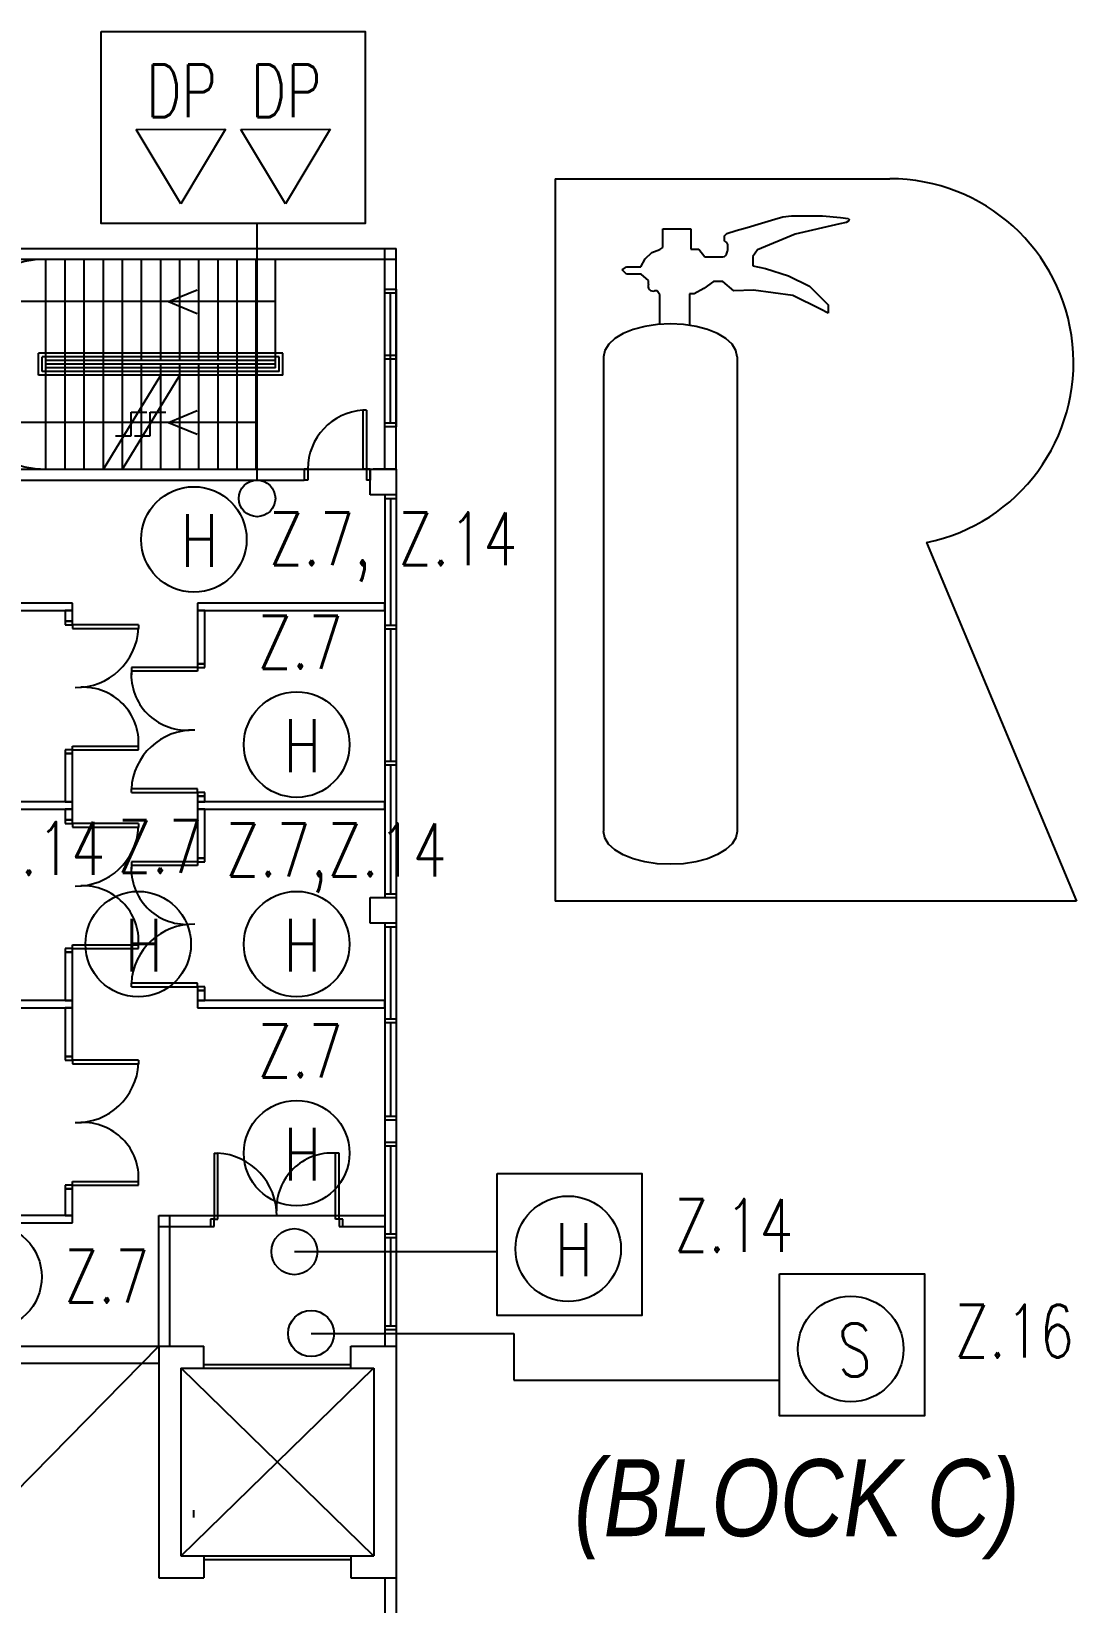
# Model space of a CAD drawing. Extents: x 134044 to 2458691, y -1196082 to 3409924.
# Drawn here: x 134229.9 to 134274.5, y 154011.6 to 154078.5 of the extents above; entities that cross this region are included whole.
import ezdxf

# ---------------------------------------------------------------- set-up
doc = ezdxf.new("R2010")
doc.units = 0
doc.layers.get('0').update_dxf_attribs({"linetype": 'CONTINUOUS'})
for name, color, linetype in [('000_-_ARCHITECT', 251, 'CONTINUOUS'), ('1', 251, 'CONTINUOUS'), ('5', 4, 'CONTINUOUS'), ('BUILD', 8, 'CONTINUOUS'), ('CON1', 251, 'CONTINUOUS'), ('DOOR', 251, 'CONTINUOUS'), ('F-_DDIM', 251, 'CONTINUOUS'), ('F-OP', 5, 'CONTINUOUS'), ('F-WIN', 5, 'CONTINUOUS'), ('F_COL', 3, 'CONTINUOUS'), ('MIMIC_SIZE', 7, 'CONTINUOUS'), ('WALL_GYPSUM', 251, 'CONTINUOUS')]:
    doc.layers.add(name, color=color, linetype=linetype)
doc.styles.add('ARIAL_NARROW_ITALIC', font='ARIALNI.TTF')
doc.styles.add('PLOT02__REVB$0$NARROW', font='SIMPLEX', dxfattribs={"width": 0.75})

msp = doc.modelspace()

# ---------------------------------------------------------------- linework, layer by layer
at = {"color": 1}
for p, q in [((134234.409, 154074.364), (134238.227, 154074.375)), ((134236.314, 154071.188), (134234.409, 154074.364)), ((134238.227, 154074.375), (134236.314, 154071.188)), ((134238.876, 154074.364), (134242.694, 154074.375)), ((134240.781, 154071.188), (134238.876, 154074.364)), ((134242.694, 154074.375), (134240.781, 154071.188)), ((134252.277, 154072.263), (134266.556, 154072.263)), ((134252.277, 154072.263), (134252.277, 154041.457)), ((134268.124, 154056.754), (134274.521, 154041.457)), ((134274.521, 154041.457), (134252.277, 154041.457))]:
    msp.add_line(p, q, dxfattribs=at)
for p, q in [((134261.08, 154070.368), (134261.657, 154070.537)), ((134261.657, 154070.537), (134261.997, 154070.637)), ((134261.997, 154070.637), (134262.357, 154070.682)), ((134262.357, 154070.682), (134262.679, 154070.682)), ((134262.679, 154070.682), (134263.311, 154070.682)), ((134263.311, 154070.682), (134263.686, 154070.682)), ((134263.686, 154070.682), (134264.451, 154070.607)), ((134264.451, 154070.607), (134264.786, 154070.575)), ((134264.786, 154070.575), (134264.829, 154070.526)), ((134264.829, 154070.526), (134264.807, 154070.466)), ((134256.88, 154070.125), (134258.074, 154070.125)), ((134256.88, 154069.33), (134256.88, 154070.125)), ((134258.074, 154070.125), (134258.074, 154069.254)), ((134259.501, 154069.826), (134259.609, 154069.935)), ((134259.609, 154069.935), (134260.007, 154070.052)), ((134260.007, 154070.052), (134260.47, 154070.188)), ((134260.47, 154070.188), (134261.08, 154070.368)), ((134262.513, 154069.897), (134260.913, 154069.23)), ((134264.431, 154070.335), (134262.513, 154069.897)), ((134264.695, 154070.396), (134264.431, 154070.335)), ((134264.807, 154070.466), (134264.695, 154070.396)), ((134256.41, 154069.124), (134256.754, 154069.25)), ((134256.754, 154069.25), (134256.88, 154069.33)), ((134258.074, 154069.254), (134258.406, 154069.254)), ((134258.406, 154069.254), (134258.67, 154068.933)), ((134259.501, 154069.698), (134259.501, 154069.826)), ((134259.501, 154069.628), (134259.501, 154069.698)), ((134259.524, 154069.599), (134259.501, 154069.628)), ((134259.602, 154069.542), (134259.524, 154069.599)), ((134259.647, 154069.466), (134259.602, 154069.542)), ((134259.634, 154069.17), (134259.647, 154069.231)), ((134259.647, 154069.307), (134259.647, 154069.466)), ((134259.647, 154069.231), (134259.647, 154069.307)), ((134260.913, 154069.23), (134260.708, 154068.949)), ((134255.137, 154068.379), (134255.32, 154068.505)), ((134255.32, 154068.505), (134255.94, 154068.505)), ((134255.94, 154068.505), (134256.123, 154068.849)), ((134256.123, 154068.849), (134256.41, 154069.124)), ((134258.67, 154068.933), (134259.439, 154068.933)), ((134259.439, 154068.933), (134259.51, 154068.955)), ((134259.51, 154068.955), (134259.554, 154068.991)), ((134259.554, 154068.991), (134259.593, 154069.047)), ((134259.593, 154069.047), (134259.608, 154069.096)), ((134259.608, 154069.096), (134259.634, 154069.17)), ((134260.708, 154068.949), (134260.708, 154068.545)), ((134260.708, 154068.545), (134261.259, 154068.436)), ((134255.32, 154068.195), (134255.137, 154068.379)), ((134255.951, 154068.195), (134255.32, 154068.195)), ((134256.261, 154067.932), (134255.951, 154068.195)), ((134256.261, 154067.771), (134256.261, 154067.932)), ((134259.034, 154067.887), (134258.62, 154067.582)), ((134259.438, 154067.887), (134259.034, 154067.887)), ((134259.909, 154067.489), (134259.438, 154067.887)), ((134261.259, 154068.436), (134262.23, 154068.127)), ((134262.23, 154068.127), (134263.135, 154067.68)), ((134256.261, 154067.771), (134256.262, 154067.765)), ((134256.639, 154067.485), (134256.523, 154067.485)), ((134256.75, 154067.318), (134256.639, 154067.485)), ((134256.75, 154066.056), (134256.75, 154067.318)), ((134258.009, 154067.353), (134258.009, 154066.045)), ((134258.216, 154067.353), (134258.009, 154067.353)), ((134258.62, 154067.582), (134258.216, 154067.353)), ((134260.747, 154067.517), (134259.909, 154067.489)), ((134262.418, 154067.292), (134260.747, 154067.517)), ((134263.604, 154066.699), (134262.418, 154067.292)), ((134263.135, 154067.68), (134263.931, 154066.885)), ((134263.931, 154066.536), (134263.604, 154066.699)), ((134263.931, 154066.885), (134263.931, 154066.536)), ((134254.349, 154064.672), (134254.349, 154044.443)), ((134260.043, 154064.677), (134260.043, 154044.447))]:
    msp.add_line(p, q)
msp.add_lwpolyline([(134232.915, 154078.546), (134244.183, 154078.546), (134244.183, 154070.354), (134232.915, 154070.354)], close=True, dxfattribs=at)
for points in [[(134260.043, 154064.669), (134259.99, 154064.943), (134259.829, 154065.206), (134259.567, 154065.449), (134259.213, 154065.662), (134258.782, 154065.837), (134258.29, 154065.967), (134257.755, 154066.047), (134257.199, 154066.075), (134256.643, 154066.048), (134256.108, 154065.969), (134255.615, 154065.839), (134255.183, 154065.665), (134254.829, 154065.452), (134254.565, 154065.209), (134254.403, 154064.946), (134254.349, 154064.672)], [(134260.04, 154044.437), (134259.987, 154044.163), (134259.826, 154043.899), (134259.564, 154043.657), (134259.21, 154043.443), (134258.779, 154043.269), (134258.287, 154043.138), (134257.752, 154043.058), (134257.196, 154043.031), (134256.64, 154043.057), (134256.106, 154043.137), (134255.613, 154043.267), (134255.18, 154043.441), (134254.826, 154043.654), (134254.562, 154043.896), (134254.4, 154044.16), (134254.346, 154044.433)]]:
    msp.add_lwpolyline(points)
at = {"color": 1, "linetype": 'BYBLOCK'}
for centre, radius in [((134236.875, 154056.883), 2.25), ((134239.572, 154058.632), 0.778), ((134241.259, 154048.135), 2.25), ((134234.501, 154039.627), 2.25), ((134241.259, 154039.627), 2.25), ((134241.259, 154030.714), 2.25), ((134252.84, 154026.637), 2.25), ((134228.135, 154025.438), 2.25), ((134241.16, 154026.514), 0.982), ((134264.887, 154022.363), 2.25), ((134241.874, 154023.022), 0.982)]:
    msp.add_circle(centre, radius, dxfattribs=at)
at = {"color": 1}
msp.add_arc((134266.556, 154064.429), 7.834, 281.54014, 90, dxfattribs=at)
msp.add_arc((134256.457, 154067.685), 0.211, 157.53397, 288.1926)
at = {"layer": '000_-_ARCHITECT', "color": 0, "linetype": 'BYBLOCK'}
for p, q in [((134235.798, 154067.023), (134237.016, 154067.529)), ((134240.32, 154067.023), (134228.163, 154067.023)), ((134235.798, 154067.023), (134237.016, 154066.517)), ((134230.567, 154064.512), (134230.567, 154064.669)), ((134240.352, 154064.512), (134230.567, 154064.512)), ((134230.567, 154064.041), (134230.567, 154064.198)), ((134240.352, 154064.198), (134230.567, 154064.198)), ((134239.536, 154061.872), (134228.163, 154061.872)), ((134235.798, 154061.872), (134237.016, 154062.378)), ((134235.798, 154061.872), (134237.016, 154061.366)), ((134244.084, 154062.395), (134244.084, 154059.886)), ((134244.241, 154062.395), (134244.084, 154062.395)), ((134244.241, 154062.395), (134244.241, 154059.415)), ((134241.575, 154059.886), (134241.575, 154059.415)), ((134241.732, 154059.886), (134241.575, 154059.886)), ((134241.732, 154059.886), (134241.732, 154059.415)), ((134244.398, 154059.886), (134244.084, 154059.886)), ((134244.398, 154059.886), (134244.398, 154059.415)), ((134241.732, 154059.415), (134241.575, 154059.415)), ((134244.398, 154059.415), (134244.241, 154059.415))]:
    msp.add_line(p, q, dxfattribs=at)
msp.add_arc((134244.241, 154059.886), 2.509, 93.58332, 180, dxfattribs=at)
at = {"layer": '1', "color": 0, "linetype": 'BYBLOCK'}
for p, q in [((134235.381, 154022.485), (134180.103, 153966.267)), ((134236.334, 154021.544), (134244.542, 154013.547)), ((134236.334, 154013.547), (134244.542, 154021.544))]:
    msp.add_line(p, q, dxfattribs=at)
at = {"layer": '5', "color": 0, "linetype": 'BYBLOCK'}
for p, q in [((134240.665, 154064.826), (134230.253, 154064.826)), ((134230.253, 154063.885), (134230.253, 154064.826)), ((134240.509, 154064.669), (134230.41, 154064.669)), ((134230.41, 154064.041), (134230.41, 154064.669)), ((134240.509, 154064.041), (134240.509, 154064.669)), ((134240.665, 154063.885), (134240.665, 154064.826)), ((134240.665, 154063.885), (134230.253, 154063.885)), ((134240.509, 154064.041), (134230.41, 154064.041))]:
    msp.add_line(p, q, dxfattribs=at)
at = {"layer": 'CON1', "color": 0, "linetype": 'BYBLOCK'}
for p, q in [((134225.627, 154069.295), (134245.495, 154069.295)), ((134245.025, 154059.886), (134245.025, 154069.295)), ((134245.495, 154059.886), (134245.495, 154069.295)), ((134245.495, 154068.824), (134225.627, 154068.824)), ((134178.692, 154059.886), (134245.495, 154059.886)), ((134179.633, 154059.415), (134241.575, 154059.415)), ((134244.364, 154059.415), (134244.398, 154059.415)), ((134245.025, 154032.129), (134245.025, 154031.189)), ((134245.495, 154032.129), (134245.495, 154031.189)), ((134235.381, 154028.052), (134245.025, 154028.052)), ((134235.381, 154022.485), (134235.381, 154028.052)), ((134235.851, 154022.485), (134235.851, 154028.052)), ((134235.381, 154027.582), (134237.737, 154027.582)), ((134243.069, 154027.582), (134245.025, 154027.582)), ((134245.025, 154023.191), (134245.025, 154022.485)), ((134245.495, 154023.191), (134245.495, 153965.796)), ((134183.239, 154022.485), (134237.302, 154022.485)), ((134235.381, 154022.485), (134235.381, 154012.606)), ((134237.302, 154021.55), (134237.302, 154022.491)), ((134243.574, 154021.55), (134243.574, 154022.491)), ((134243.574, 154022.485), (134245.495, 154022.485)), ((134200.254, 154021.764), (134235.381, 154021.764)), ((134237.302, 154021.707), (134243.574, 154021.707)), ((134236.322, 154021.544), (134244.554, 154021.544)), ((134236.322, 154021.544), (134236.322, 154013.547)), ((134244.554, 154021.544), (134244.554, 154013.547)), ((134236.322, 154013.547), (134244.554, 154013.547)), ((134237.302, 154013.547), (134237.302, 154012.606)), ((134237.302, 154013.39), (134243.574, 154013.39)), ((134243.574, 154013.547), (134243.574, 154012.606)), ((134235.381, 154012.606), (134237.302, 154012.606)), ((134243.574, 154012.606), (134245.495, 154012.606)), ((134245.025, 154012.606), (134245.025, 153966.267))]:
    msp.add_line(p, q, dxfattribs=at)
at = {"layer": 'DOOR', "color": 0, "linetype": 'BYBLOCK'}
for p, q in [((134231.382, 154053.4), (134231.382, 154053.243)), ((134231.696, 154053.4), (134231.382, 154053.4)), ((134231.382, 154053.243), (134231.696, 154053.243)), ((134231.696, 154053.243), (134231.696, 154053.4)), ((134231.696, 154053.243), (134231.696, 154053.086)), ((134234.515, 154053.243), (134231.696, 154053.243)), ((134234.515, 154053.243), (134234.515, 154053.086)), ((134231.696, 154053.086), (134234.515, 154053.086)), ((134237.027, 154051.419), (134234.208, 154051.419)), ((134234.208, 154051.419), (134234.208, 154051.105)), ((134237.027, 154051.262), (134234.208, 154051.262)), ((134237.341, 154051.575), (134237.027, 154051.575)), ((134237.027, 154051.575), (134237.027, 154051.419)), ((134237.027, 154051.419), (134237.341, 154051.419)), ((134237.027, 154051.419), (134237.027, 154051.262)), ((134237.341, 154051.419), (134237.341, 154051.575)), ((134231.382, 154047.911), (134231.382, 154047.755)), ((134231.696, 154047.911), (134231.382, 154047.911)), ((134231.382, 154047.755), (134231.696, 154047.755)), ((134231.696, 154047.911), (134231.696, 154048.068)), ((134231.696, 154048.068), (134234.515, 154048.068)), ((134231.696, 154047.755), (134231.696, 154047.911)), ((134231.696, 154047.911), (134234.515, 154047.911)), ((134234.515, 154047.911), (134234.515, 154048.225)), ((134237.027, 154046.244), (134234.208, 154046.244)), ((134234.208, 154046.087), (134234.208, 154046.244)), ((134234.208, 154046.087), (134237.027, 154046.087)), ((134237.027, 154046.087), (134237.027, 154046.244)), ((134237.341, 154046.087), (134237.027, 154046.087)), ((134237.027, 154046.087), (134237.027, 154045.93)), ((134237.027, 154045.93), (134237.341, 154045.93)), ((134237.341, 154045.93), (134237.341, 154046.087)), ((134231.382, 154044.932), (134231.382, 154044.775)), ((134231.696, 154044.932), (134231.382, 154044.932)), ((134231.382, 154044.775), (134231.696, 154044.775)), ((134231.696, 154044.775), (134231.696, 154044.932)), ((134231.696, 154044.775), (134231.696, 154044.618)), ((134234.515, 154044.775), (134231.696, 154044.775)), ((134231.696, 154044.618), (134234.515, 154044.618)), ((134234.515, 154044.775), (134234.515, 154044.618)), ((134237.027, 154043.14), (134234.208, 154043.14)), ((134234.208, 154043.14), (134234.208, 154042.827)), ((134237.341, 154043.297), (134237.027, 154043.297)), ((134237.027, 154043.297), (134237.027, 154043.14)), ((134237.027, 154043.14), (134237.341, 154043.14)), ((134237.027, 154043.14), (134237.027, 154042.983)), ((134237.341, 154043.14), (134237.341, 154043.297)), ((134237.027, 154042.983), (134234.208, 154042.983)), ((134234.515, 154039.443), (134234.515, 154039.757)), ((134231.382, 154039.443), (134231.382, 154039.287)), ((134231.696, 154039.443), (134231.382, 154039.443)), ((134231.382, 154039.287), (134231.696, 154039.287)), ((134231.696, 154039.443), (134231.696, 154039.6)), ((134231.696, 154039.6), (134234.515, 154039.6)), ((134231.696, 154039.287), (134231.696, 154039.443)), ((134231.696, 154039.443), (134234.515, 154039.443)), ((134237.027, 154037.965), (134234.208, 154037.965)), ((134234.208, 154037.808), (134234.208, 154037.965)), ((134234.208, 154037.808), (134237.027, 154037.808)), ((134237.027, 154037.808), (134237.027, 154037.965)), ((134237.341, 154037.808), (134237.027, 154037.808)), ((134237.027, 154037.808), (134237.027, 154037.652)), ((134237.341, 154037.652), (134237.341, 154037.808)), ((134237.027, 154037.652), (134237.341, 154037.652)), ((134231.382, 154034.842), (134231.382, 154034.685)), ((134231.696, 154034.842), (134231.382, 154034.842)), ((134231.382, 154034.685), (134231.696, 154034.685)), ((134231.696, 154034.685), (134231.696, 154034.842)), ((134231.696, 154034.685), (134231.696, 154034.528)), ((134234.515, 154034.685), (134231.696, 154034.685)), ((134231.696, 154034.528), (134234.515, 154034.528)), ((134234.515, 154034.685), (134234.515, 154034.528)), ((134237.737, 154030.715), (134237.737, 154027.895)), ((134237.737, 154030.715), (134237.894, 154030.715)), ((134237.894, 154027.895), (134237.894, 154030.715)), ((134243.069, 154030.715), (134242.755, 154030.715)), ((134242.912, 154027.895), (134242.912, 154030.715)), ((134243.069, 154027.895), (134243.069, 154030.715)), ((134234.515, 154029.353), (134234.515, 154029.667)), ((134231.382, 154029.353), (134231.382, 154029.197)), ((134231.696, 154029.353), (134231.382, 154029.353)), ((134231.382, 154029.197), (134231.696, 154029.197)), ((134231.696, 154029.353), (134231.696, 154029.51)), ((134231.696, 154029.51), (134234.515, 154029.51)), ((134231.696, 154029.197), (134231.696, 154029.353)), ((134231.696, 154029.353), (134234.515, 154029.353)), ((134237.737, 154027.895), (134237.581, 154027.895)), ((134237.581, 154027.895), (134237.581, 154027.582)), ((134237.737, 154027.895), (134237.894, 154027.895)), ((134237.737, 154027.582), (134237.737, 154027.895)), ((134243.069, 154027.895), (134242.912, 154027.895)), ((134243.226, 154027.895), (134243.069, 154027.895)), ((134243.069, 154027.895), (134243.069, 154027.582)), ((134243.226, 154027.582), (134243.226, 154027.895)), ((134237.581, 154027.582), (134237.737, 154027.582)), ((134243.069, 154027.582), (134243.226, 154027.582)), ((134236.854, 154015.497), (134236.854, 154015.184))]:
    msp.add_line(p, q, dxfattribs=at)
for centre, radius, start, end in [((134231.856, 154053.235), 2.663, 269.09168, 356.98068), ((134236.571, 154051.116), 2.367, 176.46199, 272.41208), ((134232.152, 154048.214), 2.367, 356.46199, 92.41208), ((134236.867, 154046.095), 2.663, 89.09168, 176.98068), ((134231.856, 154044.767), 2.663, 269.09168, 356.98068), ((134236.571, 154042.837), 2.367, 176.46199, 272.41208), ((134232.152, 154039.746), 2.367, 356.46199, 92.41208), ((134236.867, 154037.816), 2.663, 89.09168, 176.98068), ((134231.856, 154034.677), 2.663, 269.09168, 356.98068), ((134232.152, 154029.656), 2.367, 356.46199, 92.41208), ((134237.745, 154028.056), 2.663, 359.09168, 86.98068), ((134242.766, 154028.352), 2.367, 86.46199, 182.41208)]:
    msp.add_arc(centre, radius, start, end, dxfattribs=at)
at = {"layer": 'F-_DDIM', "color": 0, "linetype": 'BYBLOCK'}
for p, q in [((134233.013, 154059.886), (134235.459, 154063.885)), ((134233.828, 154059.886), (134236.275, 154063.885)), ((134234.199, 154061.304), (134234.199, 154062.317)), ((134234.199, 154062.317), (134234.865, 154062.317)), ((134235.014, 154061.304), (134235.014, 154062.317)), ((134235.014, 154062.317), (134235.68, 154062.317)), ((134235.014, 154061.825), (134235.051, 154061.885)), ((134233.533, 154061.304), (134234.199, 154061.304)), ((134234.348, 154061.304), (134235.014, 154061.304))]:
    msp.add_line(p, q, dxfattribs=at)
at = {"layer": 'F-OP', "color": 0, "linetype": 'BYBLOCK'}
for p, q in [((134230.567, 154059.886), (134230.567, 154068.824)), ((134231.382, 154059.886), (134231.382, 154068.824)), ((134232.197, 154059.886), (134232.197, 154068.824)), ((134233.013, 154059.886), (134233.013, 154068.824)), ((134233.828, 154059.886), (134233.828, 154068.824)), ((134234.644, 154064.512), (134234.644, 154068.824)), ((134235.459, 154064.512), (134235.459, 154068.824)), ((134236.275, 154064.512), (134236.275, 154068.824)), ((134237.09, 154064.512), (134237.09, 154068.824)), ((134237.905, 154064.512), (134237.905, 154068.824)), ((134238.721, 154059.886), (134238.721, 154068.824)), ((134239.536, 154059.886), (134239.536, 154068.824)), ((134240.352, 154064.198), (134240.352, 154068.824)), ((134240.352, 154064.512), (134240.352, 154068.824)), ((134240.352, 154064.355), (134230.567, 154064.355)), ((134234.644, 154059.886), (134234.644, 154064.355)), ((134235.459, 154059.886), (134235.459, 154064.355)), ((134236.275, 154059.886), (134236.275, 154064.355)), ((134237.09, 154059.886), (134237.09, 154064.355)), ((134237.905, 154059.886), (134237.905, 154064.355))]:
    msp.add_line(p, q, dxfattribs=at)
msp.add_arc((134230.567, 154064.355), 4.469, 90, 270, dxfattribs=at)
at = {"layer": 'F-WIN', "color": 0, "linetype": 'BYBLOCK'}
for p, q in [((134245.025, 154067.56), (134245.495, 154067.56)), ((134245.025, 154061.68), (134245.025, 154067.56)), ((134245.025, 154067.403), (134245.495, 154067.403)), ((134245.26, 154061.836), (134245.26, 154067.403)), ((134245.495, 154067.56), (134245.495, 154061.68)), ((134245.025, 154064.737), (134245.495, 154064.737)), ((134245.025, 154064.581), (134245.495, 154064.581)), ((134245.495, 154061.836), (134245.025, 154061.836)), ((134245.495, 154061.68), (134245.025, 154061.68)), ((134245.025, 154058.788), (134245.025, 154041.617)), ((134245.025, 154058.631), (134245.495, 154058.631)), ((134245.26, 154058.631), (134245.26, 154053.221)), ((134245.495, 154058.788), (134245.495, 154041.617)), ((134245.495, 154053.221), (134245.025, 154053.221)), ((134245.495, 154053.064), (134245.025, 154053.064)), ((134245.26, 154053.064), (134245.26, 154047.419)), ((134245.495, 154047.419), (134245.025, 154047.419)), ((134245.495, 154047.262), (134245.025, 154047.262)), ((134245.26, 154047.262), (134245.26, 154041.774)), ((134245.025, 154041.774), (134245.495, 154041.774)), ((134245.025, 154041.617), (134245.495, 154041.617)), ((134245.025, 154040.519), (134245.025, 154032.129)), ((134245.495, 154040.519), (134245.495, 154032.129)), ((134245.025, 154040.362), (134245.495, 154040.362)), ((134245.26, 154040.362), (134245.26, 154036.442)), ((134245.025, 154036.442), (134245.495, 154036.442)), ((134245.025, 154036.285), (134245.495, 154036.285)), ((134245.26, 154036.285), (134245.26, 154032.286)), ((134245.025, 154032.286), (134245.495, 154032.286)), ((134245.025, 154032.129), (134245.495, 154032.129)), ((134245.025, 154031.189), (134245.495, 154031.189)), ((134245.025, 154031.189), (134245.025, 154023.191)), ((134245.025, 154031.032), (134245.495, 154031.032)), ((134245.26, 154031.032), (134245.26, 154027.268)), ((134245.495, 154031.189), (134245.495, 154023.191)), ((134245.025, 154027.268), (134245.495, 154027.268)), ((134245.025, 154027.111), (134245.495, 154027.111)), ((134245.26, 154027.111), (134245.26, 154023.348)), ((134245.025, 154023.348), (134245.495, 154023.348)), ((134245.025, 154023.191), (134245.495, 154023.191))]:
    msp.add_line(p, q, dxfattribs=at)
at = {"layer": 'F_COL', "color": 0, "linetype": 'BYBLOCK'}
for p, q in [((134244.398, 154059.886), (134245.495, 154059.886)), ((134244.398, 154058.788), (134244.398, 154059.886)), ((134245.495, 154059.886), (134244.521, 154059.886)), ((134245.495, 154059.886), (134245.495, 154058.788)), ((134245.495, 154058.788), (134244.398, 154058.788)), ((134244.398, 154041.617), (134245.495, 154041.617)), ((134244.398, 154040.519), (134244.398, 154041.617)), ((134245.495, 154041.617), (134245.495, 154040.519)), ((134245.495, 154040.519), (134244.398, 154040.519))]:
    msp.add_line(p, q, dxfattribs=at)
at = {"layer": 'MIMIC_SIZE', "color": 1}
for p, q in [((134239.572, 154059.41), (134239.572, 154070.354)), ((134241.16, 154026.514), (134249.805, 154026.514)), ((134241.874, 154023.022), (134250.519, 154023.022)), ((134250.519, 154023.022), (134250.519, 154021.036)), ((134250.519, 154021.036), (134261.852, 154021.036))]:
    msp.add_line(p, q, dxfattribs=at)
for points in [[(134249.805, 154029.844), (134255.983, 154029.844), (134255.983, 154023.787), (134249.805, 154023.787)], [(134261.852, 154025.57), (134268.031, 154025.57), (134268.031, 154019.513), (134261.852, 154019.513)]]:
    msp.add_lwpolyline(points, close=True, dxfattribs=at)
at = {"layer": 'WALL_GYPSUM', "color": 0, "linetype": 'BYBLOCK'}
for p, q in [((134231.696, 154054.162), (134223.228, 154054.162)), ((134223.228, 154053.848), (134231.696, 154053.848)), ((134231.696, 154053.848), (134231.382, 154053.848)), ((134231.382, 154053.848), (134231.382, 154053.4)), ((134231.696, 154053.848), (134231.696, 154054.162)), ((134231.696, 154053.4), (134231.696, 154053.848)), ((134237.027, 154054.162), (134237.027, 154053.848)), ((134245.025, 154054.162), (134237.027, 154054.162)), ((134237.027, 154053.848), (134245.025, 154053.848)), ((134237.341, 154053.848), (134237.027, 154053.848)), ((134237.027, 154053.848), (134237.027, 154051.575)), ((134237.341, 154051.575), (134237.341, 154053.848)), ((134245.025, 154053.848), (134245.025, 154054.162)), ((134231.382, 154053.4), (134231.696, 154053.4)), ((134237.027, 154051.575), (134237.341, 154051.575)), ((134231.696, 154047.755), (134231.382, 154047.755)), ((134231.382, 154047.755), (134231.382, 154045.694)), ((134231.696, 154045.694), (134231.696, 154047.755)), ((134237.341, 154045.93), (134237.027, 154045.93)), ((134237.027, 154045.93), (134237.027, 154045.694)), ((134237.341, 154045.694), (134237.341, 154045.93)), ((134231.696, 154045.694), (134223.228, 154045.694)), ((134223.228, 154045.38), (134231.696, 154045.38)), ((134231.382, 154045.694), (134231.696, 154045.694)), ((134231.696, 154045.38), (134231.382, 154045.38)), ((134231.382, 154045.38), (134231.382, 154044.932)), ((134231.696, 154045.38), (134231.696, 154045.694)), ((134231.696, 154044.932), (134231.696, 154045.38)), ((134237.027, 154045.694), (134237.341, 154045.694)), ((134237.027, 154045.694), (134237.027, 154045.38)), ((134245.025, 154045.694), (134237.027, 154045.694)), ((134237.027, 154045.38), (134245.025, 154045.38)), ((134237.341, 154045.38), (134237.027, 154045.38)), ((134237.027, 154045.38), (134237.027, 154043.297)), ((134237.341, 154043.297), (134237.341, 154045.38)), ((134245.025, 154045.38), (134245.025, 154045.694)), ((134231.382, 154044.932), (134231.696, 154044.932)), ((134237.027, 154043.297), (134237.341, 154043.297)), ((134231.696, 154039.287), (134231.382, 154039.287)), ((134231.382, 154039.287), (134231.382, 154037.226)), ((134231.696, 154037.226), (134231.696, 154039.287)), ((134231.696, 154037.226), (134223.228, 154037.226)), ((134231.382, 154037.226), (134231.696, 154037.226)), ((134231.696, 154036.912), (134231.696, 154037.226)), ((134237.341, 154037.652), (134237.027, 154037.652)), ((134237.027, 154037.652), (134237.027, 154037.226)), ((134237.027, 154037.226), (134237.341, 154037.226)), ((134237.027, 154037.226), (134237.027, 154036.912)), ((134245.025, 154037.226), (134237.027, 154037.226)), ((134237.341, 154037.226), (134237.341, 154037.652)), ((134245.025, 154036.912), (134245.025, 154037.226)), ((134223.228, 154036.912), (134231.696, 154036.912)), ((134231.696, 154036.912), (134231.382, 154036.912)), ((134231.382, 154036.912), (134231.382, 154034.842)), ((134231.696, 154034.842), (134231.696, 154036.912)), ((134237.027, 154036.912), (134245.025, 154036.912)), ((134231.382, 154034.842), (134231.696, 154034.842)), ((134231.696, 154029.197), (134231.382, 154029.197)), ((134231.382, 154029.197), (134231.382, 154028.052)), ((134231.696, 154028.052), (134231.696, 154029.197)), ((134231.696, 154028.052), (134223.228, 154028.052)), ((134223.228, 154027.739), (134231.696, 154027.739)), ((134231.382, 154028.052), (134231.696, 154028.052)), ((134231.696, 154027.739), (134231.696, 154028.052))]:
    msp.add_line(p, q, dxfattribs=at)

# ---------------------------------------------------------------- texts
at = {"color": 1, "linetype": 'BYBLOCK', "style": 'PLOT02__REVB$0$NARROW', "width": 0.75}
for s, height, p in [('DP', 2.2387, (134234.838, 154074.896, 0.077)), ('DP', 2.2387, (134239.305, 154074.896, 0.077)), ('H', 2.255, (134236.316, 154055.713, 7592.521)), ('Z.7, Z.14', 2.2547, (134240.087, 154055.783, 0.077)), ('Z.7', 2.2547, (134239.603, 154051.368, 0.077)), ('H', 2.255, (134240.7, 154046.965, 7592.521)), ('Z.7,Z.14', 2.2547, (134223.672, 154042.582, 0.077)), ('Z.7', 2.2547, (134233.628, 154042.664, 0.077)), ('Z.7,Z.14', 2.2547, (134238.234, 154042.517, 0.077)), ('H', 2.255, (134233.942, 154038.457, 7592.521)), ('H', 2.255, (134240.7, 154038.457, 7592.521)), ('Z.7', 2.2547, (134239.603, 154033.947, 0.077)), ('H', 2.255, (134240.7, 154029.545, 7592.521)), ('Z.14', 2.2547, (134257.37, 154026.501, 0.077)), ('H', 2.255, (134252.281, 154025.468, 7592.521)), ('Z.7', 2.2547, (134231.347, 154024.339, 0.077)), ('Z.16', 2.2547, (134269.331, 154021.995, 0.077)), ('S', 2.255, (134264.328, 154021.194, 7592.521))]:
    msp.add_text(s, height=height, dxfattribs=at).set_placement(p)
at = {"layer": 'BUILD', "color": 0, "linetype": 'BYBLOCK', "style": 'ARIAL_NARROW_ITALIC'}
msp.add_text('(BLOCK C)', height=3.2812, dxfattribs=at).set_placement((134253.094, 154014.382))

doc.saveas('drawing.dxf')
